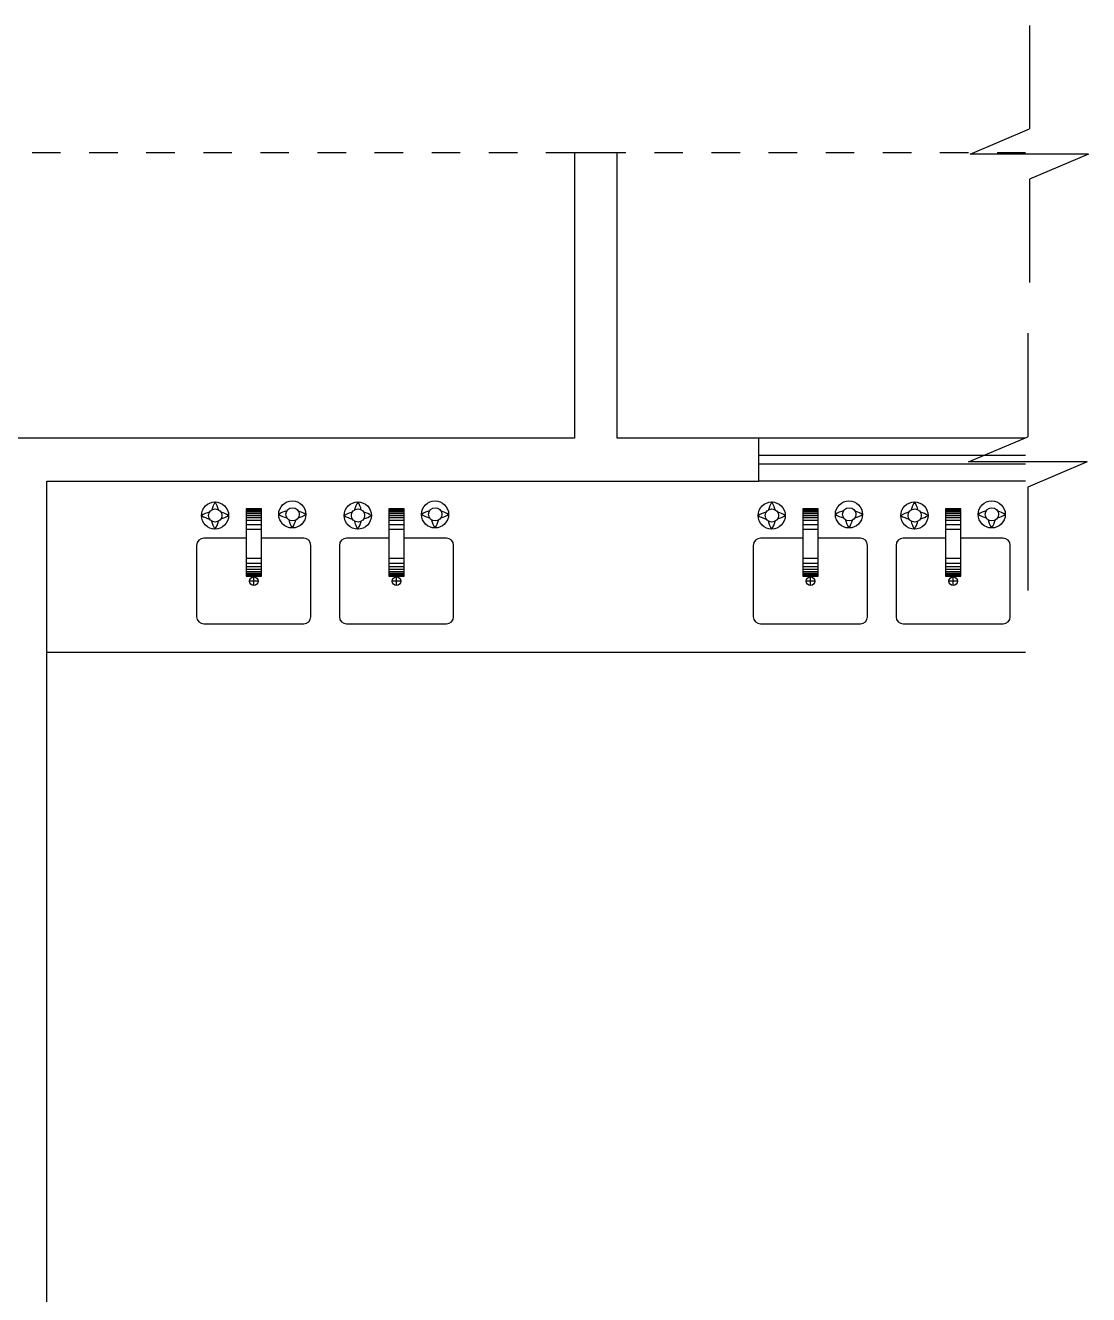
# Model space of a CAD drawing. Header units: millimetres. Extents: x 952 to 2017, y 419 to 1447.
# Drawn here: x 1013.526 to 1017.25, y 460.549 to 464.995 of the extents above; entities that cross this region are included whole.
import ezdxf

# ---------------------------------------------------------------- set-up
doc = ezdxf.new("R2010")
doc.units = ezdxf.units.MM
doc.linetypes.add('ACAD_ISO03W100', pattern=[30, 12, -18])
for name, color, linetype in [('can02', 2, 'Continuous'), ('Fios', 10, 'Continuous'), ('pena 01', 1, 'Continuous'), ('pena01', 1, 'Continuous'), ('pena02', 2, 'Continuous')]:
    doc.layers.add(name, color=color, linetype=linetype)

msp = doc.modelspace()

# ---------------------------------------------------------------- linework, layer by layer
at = {"layer": 'can02'}
for points in [[(1013.6007, 463.3988), (1016.0949, 463.3988), (1016.0949, 463.5488), (1015.5991, 463.5488), (1015.5991, 464.5488), (1015.4491, 464.5488), (1015.4491, 463.5488), (1013.6007, 463.5488)], [(1013.6007, 463.5488), (1013.0457, 463.5488), (1013.0457, 463.3988), (1013.4507, 463.3988), (1013.4507, 457.5488), (1011.6407, 457.5488)], [(1011.6407, 457.3988), (1013.6007, 457.3988), (1013.6007, 463.3988)]]:
    msp.add_lwpolyline(points, dxfattribs=at)
at = {"layer": 'Fios'}
for p, q in [((1014.2987, 463.3018), (1014.2987, 463.0656)), ((1014.3528, 463.3018), (1014.2987, 463.3018)), ((1014.3528, 463.0656), (1014.3528, 463.3018)), ((1014.8528, 463.3018), (1014.7987, 463.3018)), ((1014.7987, 463.3018), (1014.7987, 463.0656)), ((1014.8528, 463.0656), (1014.8528, 463.3018)), ((1016.3028, 463.3018), (1016.2487, 463.3018)), ((1016.2487, 463.3018), (1016.2487, 463.0656)), ((1016.3028, 463.0656), (1016.3028, 463.3018)), ((1016.7487, 463.3018), (1016.7487, 463.0656)), ((1016.8028, 463.3018), (1016.7487, 463.3018)), ((1016.8028, 463.0656), (1016.8028, 463.3018)), ((1014.2987, 463.3002), (1014.3528, 463.3002)), ((1014.2987, 463.2991), (1014.3528, 463.2991)), ((1014.2987, 463.2969), (1014.3528, 463.2969)), ((1014.2987, 463.2946), (1014.3528, 463.2946)), ((1014.2987, 463.2909), (1014.3528, 463.2909)), ((1014.2987, 463.285), (1014.3528, 463.285)), ((1014.2987, 463.2783), (1014.3528, 463.2783)), ((1014.2987, 463.2713), (1014.3528, 463.2713)), ((1014.2987, 463.262), (1014.3528, 463.262)), ((1014.7987, 463.3002), (1014.8528, 463.3002)), ((1014.7987, 463.2991), (1014.8528, 463.2991)), ((1014.7987, 463.2969), (1014.8528, 463.2969)), ((1014.7987, 463.2946), (1014.8528, 463.2946)), ((1014.7987, 463.2909), (1014.8528, 463.2909)), ((1014.7987, 463.285), (1014.8528, 463.285)), ((1014.7987, 463.2783), (1014.8528, 463.2783)), ((1014.7987, 463.2713), (1014.8528, 463.2713)), ((1014.7987, 463.262), (1014.8528, 463.262)), ((1016.2487, 463.3002), (1016.3028, 463.3002)), ((1016.2487, 463.2991), (1016.3028, 463.2991)), ((1016.2487, 463.2969), (1016.3028, 463.2969)), ((1016.2487, 463.2946), (1016.3028, 463.2946)), ((1016.2487, 463.2909), (1016.3028, 463.2909)), ((1016.2487, 463.285), (1016.3028, 463.285)), ((1016.2487, 463.2783), (1016.3028, 463.2783)), ((1016.2487, 463.2713), (1016.3028, 463.2713)), ((1016.2487, 463.262), (1016.3028, 463.262)), ((1016.7487, 463.3002), (1016.8028, 463.3002)), ((1016.7487, 463.2991), (1016.8028, 463.2991)), ((1016.7487, 463.2969), (1016.8028, 463.2969)), ((1016.7487, 463.2946), (1016.8028, 463.2946)), ((1016.7487, 463.2909), (1016.8028, 463.2909)), ((1016.7487, 463.285), (1016.8028, 463.285)), ((1016.7487, 463.2783), (1016.8028, 463.2783)), ((1016.7487, 463.2713), (1016.8028, 463.2713)), ((1016.7487, 463.262), (1016.8028, 463.262)), ((1014.2987, 463.2469), (1014.3528, 463.2469)), ((1014.2987, 463.2306), (1014.3528, 463.2306)), ((1014.7987, 463.2469), (1014.8528, 463.2469)), ((1014.7987, 463.2306), (1014.8528, 463.2306)), ((1016.2487, 463.2469), (1016.3028, 463.2469)), ((1016.2487, 463.2306), (1016.3028, 463.2306)), ((1016.7487, 463.2469), (1016.8028, 463.2469)), ((1016.7487, 463.2306), (1016.8028, 463.2306)), ((1014.1257, 463.1738), (1014.1257, 462.9238)), ((1014.2987, 463.1988), (1014.1507, 463.1988)), ((1014.5007, 463.1988), (1014.3528, 463.1988)), ((1014.5257, 462.9238), (1014.5257, 463.1738)), ((1014.6257, 463.1738), (1014.6257, 462.9238)), ((1014.7987, 463.1988), (1014.6507, 463.1988)), ((1015.0007, 463.1988), (1014.8528, 463.1988)), ((1015.0257, 462.9238), (1015.0257, 463.1738)), ((1016.0757, 463.1738), (1016.0757, 462.9238)), ((1016.2487, 463.1988), (1016.1007, 463.1988)), ((1016.4507, 463.1988), (1016.3028, 463.1988)), ((1016.4757, 462.9238), (1016.4757, 463.1738)), ((1016.5757, 463.1738), (1016.5757, 462.9238)), ((1016.7487, 463.1988), (1016.6007, 463.1988)), ((1016.9507, 463.1988), (1016.8028, 463.1988)), ((1016.9757, 462.9238), (1016.9757, 463.1738)), ((1014.2987, 463.1291), (1014.3528, 463.1291)), ((1014.7987, 463.1291), (1014.8528, 463.1291)), ((1016.2487, 463.1291), (1016.3028, 463.1291)), ((1016.7487, 463.1291), (1016.8028, 463.1291)), ((1014.2987, 463.1116), (1014.3528, 463.1116)), ((1014.2987, 463.1002), (1014.3528, 463.1002)), ((1014.2987, 463.0909), (1014.3528, 463.0909)), ((1014.2987, 463.0827), (1014.3528, 463.0827)), ((1014.7987, 463.1116), (1014.8528, 463.1116)), ((1014.7987, 463.1002), (1014.8528, 463.1002)), ((1014.7987, 463.0909), (1014.8528, 463.0909)), ((1014.7987, 463.0827), (1014.8528, 463.0827)), ((1016.2487, 463.1116), (1016.3028, 463.1116)), ((1016.2487, 463.1002), (1016.3028, 463.1002)), ((1016.2487, 463.0909), (1016.3028, 463.0909)), ((1016.2487, 463.0827), (1016.3028, 463.0827)), ((1016.7487, 463.1116), (1016.8028, 463.1116)), ((1016.7487, 463.1002), (1016.8028, 463.1002)), ((1016.7487, 463.0909), (1016.8028, 463.0909)), ((1016.7487, 463.0827), (1016.8028, 463.0827)), ((1014.2987, 463.0768), (1014.3528, 463.0768)), ((1014.2987, 463.0724), (1014.3528, 463.0724)), ((1014.2987, 463.0687), (1014.3528, 463.0687)), ((1014.2987, 463.0656), (1014.3528, 463.0656)), ((1014.341, 463.0483), (1014.3105, 463.0483)), ((1014.3257, 463.033), (1014.3257, 463.0635)), ((1014.7987, 463.0768), (1014.8528, 463.0768)), ((1014.7987, 463.0724), (1014.8528, 463.0724)), ((1014.7987, 463.0687), (1014.8528, 463.0687)), ((1014.7987, 463.0656), (1014.8528, 463.0656)), ((1014.841, 463.0483), (1014.8105, 463.0483)), ((1014.8257, 463.033), (1014.8257, 463.0635)), ((1016.2487, 463.0768), (1016.3028, 463.0768)), ((1016.2487, 463.0724), (1016.3028, 463.0724)), ((1016.2487, 463.0687), (1016.3028, 463.0687)), ((1016.2487, 463.0656), (1016.3028, 463.0656)), ((1016.291, 463.0483), (1016.2605, 463.0483)), ((1016.2757, 463.033), (1016.2757, 463.0635)), ((1016.7487, 463.0768), (1016.8028, 463.0768)), ((1016.7487, 463.0724), (1016.8028, 463.0724)), ((1016.7487, 463.0687), (1016.8028, 463.0687)), ((1016.7487, 463.0656), (1016.8028, 463.0656)), ((1016.791, 463.0483), (1016.7605, 463.0483)), ((1016.7757, 463.033), (1016.7757, 463.0635)), ((1014.1507, 462.8988), (1014.5007, 462.8988)), ((1014.6507, 462.8988), (1015.0007, 462.8988)), ((1016.1007, 462.8988), (1016.4507, 462.8988)), ((1016.6007, 462.8988), (1016.9507, 462.8988)), ((1017.0293, 462.7988), (1013.6007, 462.7988))]:
    msp.add_line(p, q, dxfattribs=at)
for centre, radius in [((1014.19, 463.2782), 0.0477), ((1014.1909, 463.2784), 0.0233), ((1014.4607, 463.2823), 0.0477), ((1014.4616, 463.2825), 0.0233), ((1014.69, 463.2782), 0.0477), ((1014.6909, 463.2784), 0.0233), ((1014.9607, 463.2823), 0.0477), ((1014.9616, 463.2825), 0.0233), ((1016.14, 463.2782), 0.0477), ((1016.1409, 463.2784), 0.0233), ((1016.4107, 463.2823), 0.0477), ((1016.4116, 463.2825), 0.0233), ((1016.64, 463.2782), 0.0477), ((1016.6409, 463.2784), 0.0233), ((1016.9107, 463.2823), 0.0477), ((1016.9116, 463.2825), 0.0233), ((1014.3257, 463.0483), 0.0152), ((1014.8257, 463.0483), 0.0152), ((1016.2757, 463.0483), 0.0152), ((1016.7757, 463.0483), 0.0152)]:
    msp.add_circle(centre, radius, dxfattribs=at)
for centre, radius, start, end in [((1014.2633, 463.2774), 0.0871, 146.1812, 166.1798), ((1014.1174, 463.279), 0.0871, 13.0188, 32.5075), ((1014.7633, 463.2774), 0.0871, 146.1812, 166.1798), ((1014.6174, 463.279), 0.0871, 13.0188, 32.5075), ((1016.2133, 463.2774), 0.0871, 146.1812, 166.1798), ((1016.0674, 463.279), 0.0871, 13.0188, 32.5075), ((1016.7133, 463.2774), 0.0871, 146.1812, 166.1798), ((1016.5674, 463.279), 0.0871, 13.0188, 32.5075), ((1014.19, 463.2053), 0.0871, 102.6834, 123.1631), ((1014.19, 463.3511), 0.0871, 236.8369, 257.4921), ((1014.2633, 463.2774), 0.0871, 192.1989, 212.5075), ((1014.1174, 463.279), 0.0871, 326.1812, 345.9752), ((1014.19, 463.3511), 0.0871, 283.8743, 303.1631), ((1014.19, 463.2053), 0.0871, 56.8369, 75.9571), ((1014.4607, 463.2093), 0.0871, 102.6834, 123.1631), ((1014.4607, 463.3552), 0.0871, 236.8369, 257.4921), ((1014.534, 463.2814), 0.0871, 192.1989, 212.5075), ((1014.3881, 463.2831), 0.0871, 326.1812, 345.9752), ((1014.4607, 463.3552), 0.0871, 283.8743, 303.1631), ((1014.4607, 463.2093), 0.0871, 56.8369, 75.9571), ((1014.69, 463.2053), 0.0871, 102.6834, 123.1631), ((1014.69, 463.3511), 0.0871, 236.8369, 257.4921), ((1014.7633, 463.2774), 0.0871, 192.1989, 212.5075), ((1014.6174, 463.279), 0.0871, 326.1812, 345.9752), ((1014.69, 463.3511), 0.0871, 283.8743, 303.1631), ((1014.69, 463.2053), 0.0871, 56.8369, 75.9571), ((1014.9607, 463.2093), 0.0871, 102.6834, 123.1631), ((1014.9607, 463.3552), 0.0871, 236.8369, 257.4921), ((1015.034, 463.2814), 0.0871, 192.1989, 212.5075), ((1014.8881, 463.2831), 0.0871, 326.1812, 345.9752), ((1014.9607, 463.3552), 0.0871, 283.8743, 303.1631), ((1014.9607, 463.2093), 0.0871, 56.8369, 75.9571), ((1016.14, 463.2053), 0.0871, 102.6834, 123.1631), ((1016.14, 463.3511), 0.0871, 236.8369, 257.4921), ((1016.2133, 463.2774), 0.0871, 192.1989, 212.5075), ((1016.0674, 463.279), 0.0871, 326.1812, 345.9752), ((1016.14, 463.3511), 0.0871, 283.8743, 303.1631), ((1016.14, 463.2053), 0.0871, 56.8369, 75.9571), ((1016.4107, 463.2093), 0.0871, 102.6834, 123.1631), ((1016.4107, 463.3552), 0.0871, 236.8369, 257.4921), ((1016.484, 463.2814), 0.0871, 192.1989, 212.5075), ((1016.3381, 463.2831), 0.0871, 326.1812, 345.9752), ((1016.4107, 463.3552), 0.0871, 283.8743, 303.1631), ((1016.4107, 463.2093), 0.0871, 56.8369, 75.9571), ((1016.64, 463.2053), 0.0871, 102.6834, 123.1631), ((1016.64, 463.3511), 0.0871, 236.8369, 257.4921), ((1016.7133, 463.2774), 0.0871, 192.1989, 212.5075), ((1016.5674, 463.279), 0.0871, 326.1812, 345.9752), ((1016.64, 463.3511), 0.0871, 283.8743, 303.1631), ((1016.64, 463.2053), 0.0871, 56.8369, 75.9571), ((1016.9107, 463.2093), 0.0871, 102.6834, 123.1631), ((1016.9107, 463.3552), 0.0871, 236.8369, 257.4921), ((1016.984, 463.2814), 0.0871, 192.1989, 212.5075), ((1016.8381, 463.2831), 0.0871, 326.1812, 345.9752), ((1016.9107, 463.3552), 0.0871, 283.8743, 303.1631), ((1016.9107, 463.2093), 0.0871, 56.8369, 75.9571), ((1014.1507, 463.1738), 0.025, 90, 180), ((1014.5007, 463.1738), 0.025, 360, 90), ((1014.6507, 463.1738), 0.025, 90, 180), ((1015.0007, 463.1738), 0.025, 360, 90), ((1016.1007, 463.1738), 0.025, 90, 180), ((1016.4507, 463.1738), 0.025, 360, 90), ((1016.6007, 463.1738), 0.025, 90, 180), ((1016.9507, 463.1738), 0.025, 360, 90), ((1014.1507, 462.9238), 0.025, 180, 270), ((1014.5007, 462.9238), 0.025, 270, 0), ((1014.6507, 462.9238), 0.025, 180, 270), ((1015.0007, 462.9238), 0.025, 270, 0), ((1016.1007, 462.9238), 0.025, 180, 270), ((1016.4507, 462.9238), 0.025, 270, 0), ((1016.6007, 462.9238), 0.025, 180, 270), ((1016.9507, 462.9238), 0.025, 270, 0)]:
    msp.add_arc(centre, radius, start, end, dxfattribs=at)
at = {"layer": 'pena 01', "linetype": 'ACAD_ISO03W100', "ltscale": 0.005}
for p, q in [((1015.4491, 464.5488), (1009.4907, 464.5488)), ((1017.0293, 464.5488), (1015.5991, 464.5488))]:
    msp.add_line(p, q, dxfattribs=at)
at = {"layer": 'pena01'}
for p, q in [((1017.0293, 463.5488), (1016.0949, 463.5488)), ((1017.0293, 463.3988), (1016.0949, 463.3988))]:
    msp.add_line(p, q, dxfattribs=at)
at = {"layer": 'pena02'}
for p, q in [((1017.0427, 464.9955), (1017.0427, 464.6329)), ((1016.8353, 464.5448), (1017.0427, 464.6329)), ((1017.2502, 464.5448), (1016.8353, 464.5448)), ((1017.2502, 464.5448), (1017.0427, 464.4569)), ((1017.0427, 464.4569), (1017.0427, 464.0941)), ((1017.0374, 463.9166), (1017.0374, 463.554)), ((1016.8299, 463.466), (1017.0374, 463.554)), ((1017.0293, 463.4888), (1016.0949, 463.4888)), ((1017.0293, 463.4588), (1016.0949, 463.4588)), ((1017.2448, 463.466), (1016.8299, 463.466)), ((1017.2448, 463.466), (1017.0374, 463.378)), ((1017.0374, 463.378), (1017.0374, 463.0153))]:
    msp.add_line(p, q, dxfattribs=at)

doc.saveas('drawing.dxf')
